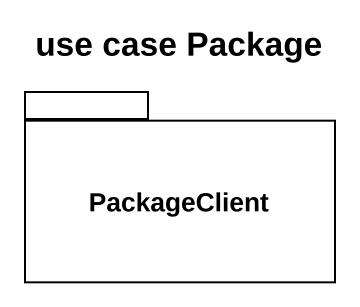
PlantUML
@startuml
title use case Package
package PackageClient {
}
@enduml
